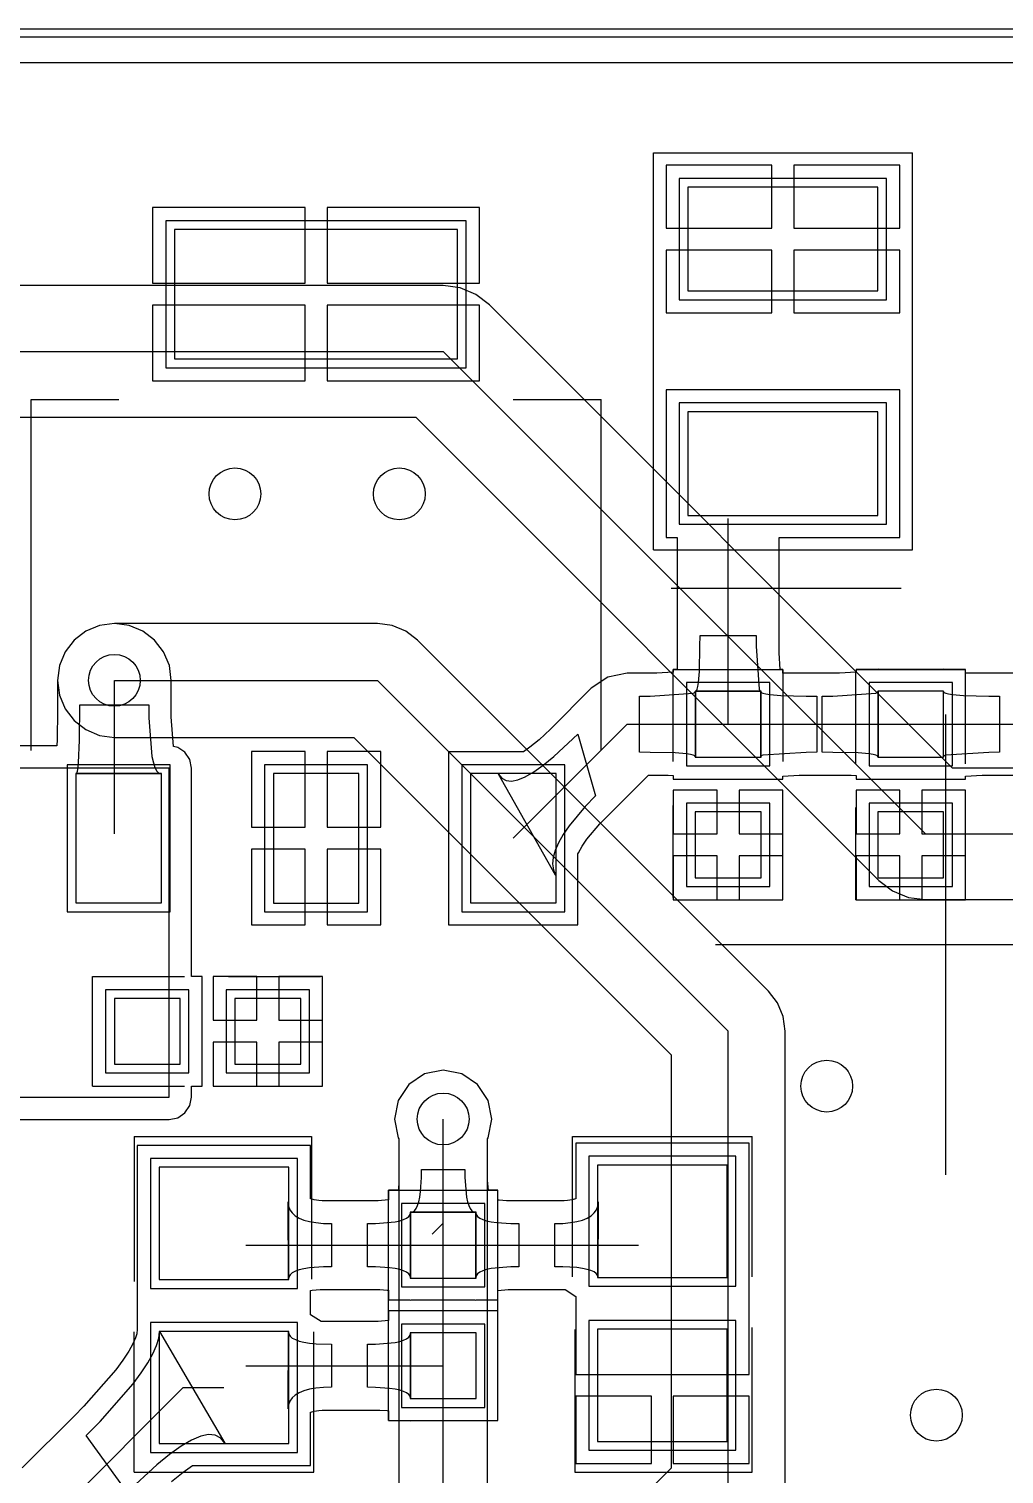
# Model space of a CAD drawing. Header units: millimetres. Extents: x 45 to 153, y 65 to 102.
# Drawn here: x 64.03 to 75.33, y 84.92 to 101.65 of the extents above; entities that cross this region are included whole.
import ezdxf

# ---------------------------------------------------------------- set-up
doc = ezdxf.new("R2010")
doc.units = ezdxf.units.MM
for name, color, linetype in [('BottomLayer', 5, 'Continuous'), ('BottomOverlay', 54, 'Continuous'), ('KeepOutLayer', 6, 'Continuous'), ('MultiLayer', 9, 'Continuous'), ('TopLayer', 1, 'Continuous'), ('TopOverlay', 2, 'Continuous'), ('TopPaste', 8, 'Continuous'), ('TopSolder', 216, 'Continuous')]:
    doc.layers.add(name, color=color, linetype=linetype)

# ---------------------------------------------------------------- blocks, each defined once
blk = doc.blocks.new('LM39100_7')
at = {"layer": 'TopLayer'}
for p, q in [((-1.589, 3.824), (-1.589, 2.325)), ((1.691, 3.824), (-1.589, 3.824)), ((1.691, 2.325), (1.691, 3.824)), ((-1.589, 2.325), (1.691, 2.325)), ((-2.731, -2.477), (-2.731, -3.975)), ((-1.74, -2.477), (-2.731, -2.477)), ((-1.74, -3.975), (-1.74, -2.477)), ((-0.444, -2.476), (-0.444, -3.976)), ((0.546, -2.476), (-0.444, -2.476)), ((0.546, -3.976), (0.546, -2.476)), ((1.841, -2.477), (1.841, -3.975)), ((2.832, -2.477), (1.841, -2.477)), ((2.832, -3.975), (2.832, -2.477)), ((-2.731, -3.975), (-1.74, -3.975)), ((-0.444, -3.976), (0.546, -3.976)), ((1.841, -3.975), (2.832, -3.975))]:
    blk.add_line(p, q, dxfattribs=at)
at = {"layer": 'TopOverlay'}
for p, q in [((-3.251, 1.854), (-2.235, 1.854)), ((-3.251, -2.21), (-3.251, 1.854)), ((2.337, 1.854), (3.353, 1.854)), ((3.353, -2.21), (3.353, 1.854))]:
    blk.add_line(p, q, dxfattribs=at)
at = {"layer": 'TopPaste'}
for p, q in [((-1.589, 3.824), (-1.589, 2.325)), ((1.691, 3.824), (-1.589, 3.824)), ((1.691, 2.325), (1.691, 3.824)), ((-1.589, 2.325), (1.691, 2.325)), ((-2.731, -2.477), (-2.731, -3.975)), ((-1.74, -2.477), (-2.731, -2.477)), ((-1.74, -3.975), (-1.74, -2.477)), ((-0.444, -2.476), (-0.444, -3.976)), ((0.546, -2.476), (-0.444, -2.476)), ((0.546, -3.976), (0.546, -2.476)), ((1.841, -2.477), (1.841, -3.975)), ((2.832, -2.477), (1.841, -2.477)), ((2.832, -3.975), (2.832, -2.477)), ((-2.731, -3.975), (-1.74, -3.975)), ((-0.444, -3.976), (0.546, -3.976)), ((1.841, -3.975), (2.832, -3.975))]:
    blk.add_line(p, q, dxfattribs=at)
at = {"layer": 'TopSolder'}
for p, q in [((-1.691, 3.925), (-1.691, 2.223)), ((1.792, 3.925), (-1.691, 3.925)), ((1.792, 2.223), (1.792, 3.925)), ((-1.691, 2.223), (1.792, 2.223)), ((-2.832, -2.375), (-2.832, -4.077)), ((-1.638, -2.375), (-2.832, -2.375)), ((-1.638, -4.077), (-1.638, -2.375)), ((-0.546, -2.374), (-0.546, -4.077)), ((0.647, -2.374), (-0.546, -2.374)), ((0.647, -4.077), (0.647, -2.374)), ((1.74, -2.375), (1.74, -4.077)), ((2.934, -2.375), (1.74, -2.375)), ((2.934, -4.077), (2.934, -2.375)), ((-2.832, -4.077), (-1.638, -4.077)), ((-0.546, -4.077), (0.647, -4.077)), ((1.74, -4.077), (2.934, -4.077))]:
    blk.add_line(p, q, dxfattribs=at)
blk = doc.blocks.new('R0603_19')
at = {"layer": 'TopLayer'}
for p, q in [((-1.08, 0.381), (-1.08, -0.381)), ((-0.318, 0.381), (-1.08, 0.381)), ((-0.318, -0.381), (-0.318, 0.381)), ((0.317, 0.381), (0.317, -0.381)), ((1.079, 0.381), (0.317, 0.381)), ((1.079, -0.381), (1.079, 0.381)), ((-1.08, -0.381), (-0.318, -0.381)), ((0.317, -0.381), (1.079, -0.381))]:
    blk.add_line(p, q, dxfattribs=at)
at = {"layer": 'TopOverlay'}
for p, q in [((-1.334, -0.635), (-1.334, 0.635)), ((1.333, 0.635), (-1.334, 0.635)), ((1.333, -0.635), (1.333, 0.635)), ((1.333, -0.635), (-1.334, -0.635))]:
    blk.add_line(p, q, dxfattribs=at)
at = {"layer": 'TopPaste'}
for p, q in [((-1.08, 0.381), (-1.08, -0.381)), ((-0.318, 0.381), (-1.08, 0.381)), ((-0.318, -0.381), (-0.318, 0.381)), ((0.317, 0.381), (0.317, -0.381)), ((1.079, 0.381), (0.317, 0.381)), ((1.079, -0.381), (1.079, 0.381)), ((-1.08, -0.381), (-0.318, -0.381)), ((0.317, -0.381), (1.079, -0.381))]:
    blk.add_line(p, q, dxfattribs=at)
at = {"layer": 'TopSolder'}
for p, q in [((-1.181, 0.483), (-1.181, -0.483)), ((-0.216, 0.483), (-1.181, 0.483)), ((-0.216, -0.483), (-0.216, 0.483)), ((0.216, 0.483), (0.216, -0.483)), ((1.181, 0.483), (0.216, 0.483)), ((1.181, -0.483), (1.181, 0.483)), ((-1.181, -0.483), (-0.216, -0.483)), ((0.216, -0.483), (1.181, -0.483))]:
    blk.add_line(p, q, dxfattribs=at)
blk = doc.blocks.new('C0805_45')
at = {"layer": 'TopLayer'}
for p, q in [((-0.3, 0.75), (-1.6, 0.75)), ((-1.6, 0.75), (-1.6, -0.75)), ((-0.3, -0.75), (-0.3, 0.75)), ((1.6, 0.75), (0.3, 0.75)), ((0.3, 0.75), (0.3, -0.75)), ((1.6, -0.75), (1.6, 0.75)), ((-1.6, -0.75), (-0.3, -0.75)), ((0.3, -0.75), (1.6, -0.75))]:
    blk.add_line(p, q, dxfattribs=at)
at = {"layer": 'TopOverlay'}
for p, q in [((-0.305, 1.041), (-1.93, 1.041)), ((-1.93, -1.041), (-1.93, 1.041)), ((1.956, 1.041), (0.279, 1.041)), ((1.956, -1.016), (1.956, 1.041)), ((-0.305, -1.041), (-1.93, -1.041)), ((0.305, -1.016), (1.956, -1.016))]:
    blk.add_line(p, q, dxfattribs=at)
at = {"layer": 'TopPaste'}
for p, q in [((-0.3, 0.75), (-1.6, 0.75)), ((-1.6, 0.75), (-1.6, -0.75)), ((-0.3, -0.75), (-0.3, 0.75)), ((1.6, 0.75), (0.3, 0.75)), ((0.3, 0.75), (0.3, -0.75)), ((1.6, -0.75), (1.6, 0.75)), ((-1.6, -0.75), (-0.3, -0.75)), ((0.3, -0.75), (1.6, -0.75))]:
    blk.add_line(p, q, dxfattribs=at)
at = {"layer": 'TopSolder'}
for p, q in [((-0.198, 0.852), (-1.702, 0.852)), ((-1.702, 0.852), (-1.702, -0.852)), ((-0.198, -0.852), (-0.198, 0.852)), ((1.702, 0.852), (0.198, 0.852)), ((0.198, 0.852), (0.198, -0.852)), ((1.702, -0.852), (1.702, 0.852)), ((-1.702, -0.852), (-0.198, -0.852)), ((0.198, -0.852), (1.702, -0.852))]:
    blk.add_line(p, q, dxfattribs=at)
blk = doc.blocks.new('C0805_46')
at = {"layer": 'TopLayer'}
for p, q in [((-0.3, 0.75), (-1.6, 0.75)), ((-1.6, 0.75), (-1.6, -0.75)), ((-0.3, -0.75), (-0.3, 0.75)), ((1.6, 0.75), (0.3, 0.75)), ((0.3, 0.75), (0.3, -0.75)), ((1.6, -0.75), (1.6, 0.75)), ((-1.6, -0.75), (-0.3, -0.75)), ((0.3, -0.75), (1.6, -0.75))]:
    blk.add_line(p, q, dxfattribs=at)
at = {"layer": 'TopOverlay'}
for p, q in [((-1.93, 1.041), (-0.305, 1.041)), ((-1.93, 1.041), (-1.93, -1.041)), ((1.956, 1.041), (0.279, 1.041)), ((1.956, 1.041), (1.956, -1.016)), ((-1.93, -1.041), (-0.305, -1.041)), ((1.956, -1.016), (0.305, -1.016))]:
    blk.add_line(p, q, dxfattribs=at)
at = {"layer": 'TopPaste'}
for p, q in [((-0.3, 0.75), (-1.6, 0.75)), ((-1.6, 0.75), (-1.6, -0.75)), ((-0.3, -0.75), (-0.3, 0.75)), ((1.6, 0.75), (0.3, 0.75)), ((0.3, 0.75), (0.3, -0.75)), ((1.6, -0.75), (1.6, 0.75)), ((-1.6, -0.75), (-0.3, -0.75)), ((0.3, -0.75), (1.6, -0.75))]:
    blk.add_line(p, q, dxfattribs=at)
at = {"layer": 'TopSolder'}
for p, q in [((-0.198, 0.852), (-1.702, 0.852)), ((-1.702, 0.852), (-1.702, -0.852)), ((-0.198, -0.852), (-0.198, 0.852)), ((1.702, 0.852), (0.198, 0.852)), ((0.198, 0.852), (0.198, -0.852)), ((1.702, -0.852), (1.702, 0.852)), ((-1.702, -0.852), (-0.198, -0.852)), ((0.198, -0.852), (1.702, -0.852))]:
    blk.add_line(p, q, dxfattribs=at)
blk = doc.blocks.new('C0603_53')
at = {"layer": 'TopLayer'}
for p, q in [((-0.356, 0.559), (-0.356, -0.203)), ((0.406, 0.559), (-0.356, 0.559)), ((0.406, -0.203), (0.406, 0.559)), ((1.041, 0.559), (1.041, -0.203)), ((1.803, 0.559), (1.041, 0.559)), ((1.803, -0.203), (1.803, 0.559)), ((-0.356, -0.203), (0.406, -0.203)), ((1.041, -0.203), (1.803, -0.203))]:
    blk.add_line(p, q, dxfattribs=at)
at = {"layer": 'TopOverlay'}
for p, q in [((-0.61, 0.813), (-0.61, -0.457)), ((-0.61, 0.813), (0.457, 0.813)), ((0.965, 0.813), (2.032, 0.813)), ((2.057, 0.813), (2.057, -0.457)), ((-0.61, -0.457), (0.457, -0.457)), ((0.965, -0.457), (2.032, -0.457))]:
    blk.add_line(p, q, dxfattribs=at)
at = {"layer": 'TopPaste'}
for p, q in [((-0.356, 0.559), (-0.356, -0.203)), ((0.406, 0.559), (-0.356, 0.559)), ((0.406, -0.203), (0.406, 0.559)), ((1.041, 0.559), (1.041, -0.203)), ((1.803, 0.559), (1.041, 0.559)), ((1.803, -0.203), (1.803, 0.559)), ((-0.356, -0.203), (0.406, -0.203)), ((1.041, -0.203), (1.803, -0.203))]:
    blk.add_line(p, q, dxfattribs=at)
at = {"layer": 'TopSolder'}
for p, q in [((-0.457, 0.66), (-0.457, -0.305)), ((0.508, 0.66), (-0.457, 0.66)), ((0.508, -0.305), (0.508, 0.66)), ((0.94, 0.66), (0.94, -0.305)), ((1.905, 0.66), (0.94, 0.66)), ((1.905, -0.305), (1.905, 0.66)), ((-0.457, -0.305), (0.508, -0.305)), ((0.94, -0.305), (1.905, -0.305))]:
    blk.add_line(p, q, dxfattribs=at)
blk = doc.blocks.new('C0603_54')
at = {"layer": 'TopLayer'}
for p, q in [((-0.356, 0.559), (-0.356, -0.203)), ((0.406, 0.559), (-0.356, 0.559)), ((0.406, -0.203), (0.406, 0.559)), ((1.041, 0.559), (1.041, -0.203)), ((1.803, 0.559), (1.041, 0.559)), ((1.803, -0.203), (1.803, 0.559)), ((-0.356, -0.203), (0.406, -0.203)), ((1.041, -0.203), (1.803, -0.203))]:
    blk.add_line(p, q, dxfattribs=at)
at = {"layer": 'TopOverlay'}
for p, q in [((-0.61, -0.457), (-0.61, 0.813)), ((-0.61, 0.813), (0.457, 0.813)), ((2.032, 0.813), (0.965, 0.813)), ((2.057, -0.457), (2.057, 0.813)), ((0.457, -0.457), (-0.61, -0.457)), ((2.032, -0.457), (0.965, -0.457))]:
    blk.add_line(p, q, dxfattribs=at)
at = {"layer": 'TopPaste'}
for p, q in [((-0.356, 0.559), (-0.356, -0.203)), ((0.406, 0.559), (-0.356, 0.559)), ((0.406, -0.203), (0.406, 0.559)), ((1.041, 0.559), (1.041, -0.203)), ((1.803, 0.559), (1.041, 0.559)), ((1.803, -0.203), (1.803, 0.559)), ((-0.356, -0.203), (0.406, -0.203)), ((1.041, -0.203), (1.803, -0.203))]:
    blk.add_line(p, q, dxfattribs=at)
at = {"layer": 'TopSolder'}
for p, q in [((-0.457, 0.66), (-0.457, -0.305)), ((0.508, 0.66), (-0.457, 0.66)), ((0.508, -0.305), (0.508, 0.66)), ((0.94, 0.66), (0.94, -0.305)), ((1.905, 0.66), (0.94, 0.66)), ((1.905, -0.305), (1.905, 0.66)), ((-0.457, -0.305), (0.508, -0.305)), ((0.94, -0.305), (1.905, -0.305))]:
    blk.add_line(p, q, dxfattribs=at)
blk = doc.blocks.new('C0603_55')
at = {"layer": 'TopLayer'}
for p, q in [((-0.356, 0.559), (-0.356, -0.203)), ((0.406, 0.559), (-0.356, 0.559)), ((0.406, -0.203), (0.406, 0.559)), ((1.041, 0.559), (1.041, -0.203)), ((1.803, 0.559), (1.041, 0.559)), ((1.803, -0.203), (1.803, 0.559)), ((-0.356, -0.203), (0.406, -0.203)), ((1.041, -0.203), (1.803, -0.203))]:
    blk.add_line(p, q, dxfattribs=at)
at = {"layer": 'TopOverlay'}
for p, q in [((-0.61, -0.457), (-0.61, 0.813)), ((-0.61, 0.813), (0.457, 0.813)), ((0.965, 0.813), (2.032, 0.813)), ((2.057, -0.457), (2.057, 0.813)), ((-0.61, -0.457), (0.457, -0.457)), ((0.965, -0.457), (2.032, -0.457))]:
    blk.add_line(p, q, dxfattribs=at)
at = {"layer": 'TopPaste'}
for p, q in [((-0.356, 0.559), (-0.356, -0.203)), ((0.406, 0.559), (-0.356, 0.559)), ((0.406, -0.203), (0.406, 0.559)), ((1.041, 0.559), (1.041, -0.203)), ((1.803, 0.559), (1.041, 0.559)), ((1.803, -0.203), (1.803, 0.559)), ((-0.356, -0.203), (0.406, -0.203)), ((1.041, -0.203), (1.803, -0.203))]:
    blk.add_line(p, q, dxfattribs=at)
at = {"layer": 'TopSolder'}
for p, q in [((-0.457, 0.66), (-0.457, -0.305)), ((0.508, 0.66), (-0.457, 0.66)), ((0.508, -0.305), (0.508, 0.66)), ((0.94, 0.66), (0.94, -0.305)), ((1.905, 0.66), (0.94, 0.66)), ((1.905, -0.305), (1.905, 0.66)), ((-0.457, -0.305), (0.508, -0.305)), ((0.94, -0.305), (1.905, -0.305))]:
    blk.add_line(p, q, dxfattribs=at)
blk = doc.blocks.new('C3528_65')
at = {"layer": 'TopLayer'}
for p, q in [((-1.9, 1.1), (-1.9, -1.1)), ((-0.7, 1.1), (-1.9, 1.1)), ((-0.7, -1.1), (-0.7, 1.1)), ((0.7, 1.1), (0.7, -1.1)), ((1.9, 1.1), (0.7, 1.1)), ((1.9, -1.1), (1.9, 1.1)), ((-1.9, -1.1), (-0.7, -1.1)), ((0.7, -1.1), (1.9, -1.1))]:
    blk.add_line(p, q, dxfattribs=at)
at = {"layer": 'TopOverlay'}
for p, q in [((-2.3, 1.5), (2.3, 1.5)), ((-2.3, 1.5), (-2.3, 0)), ((2.3, 1.5), (2.3, -1.5)), ((-2.743, 1.295), (-2.743, -1.372)), ((-2.3, 0), (-2.3, -1.5)), ((-2.3, -1.5), (2.3, -1.5))]:
    blk.add_line(p, q, dxfattribs=at)
at = {"layer": 'TopPaste'}
for p, q in [((-1.9, 1.1), (-1.9, -1.1)), ((-0.7, 1.1), (-1.9, 1.1)), ((-0.7, -1.1), (-0.7, 1.1)), ((0.7, 1.1), (0.7, -1.1)), ((1.9, 1.1), (0.7, 1.1)), ((1.9, -1.1), (1.9, 1.1)), ((-1.9, -1.1), (-0.7, -1.1)), ((0.7, -1.1), (1.9, -1.1))]:
    blk.add_line(p, q, dxfattribs=at)
at = {"layer": 'TopSolder'}
for p, q in [((-2.002, 1.202), (-2.002, -1.202)), ((-0.598, 1.202), (-2.002, 1.202)), ((-0.598, -1.202), (-0.598, 1.202)), ((0.598, 1.202), (0.598, -1.202)), ((2.002, 1.202), (0.598, 1.202)), ((2.002, -1.202), (2.002, 1.202)), ((-2.002, -1.202), (-0.598, -1.202)), ((0.598, -1.202), (2.002, -1.202))]:
    blk.add_line(p, q, dxfattribs=at)
blk = doc.blocks.new('18650_SMT_B_66')
at = {"layer": 'BottomOverlay'}
for p, q in [((57.866, -3.732), (57.866, 1.6)), ((55.2, -1.066), (60.532, -1.066)), ((69.985, -11.58), (-7.015, -11.58))]:
    blk.add_line(p, q, dxfattribs=at)

msp = doc.modelspace()

# ---------------------------------------------------------------- linework, layer by layer
at = {"layer": 'BottomLayer'}
for p, q in [((48.811, 101.262), (146.747, 101.262)), ((68.834, 98.678), (60.96, 98.678)), ((69.031, 98.652), (68.834, 98.678)), ((69.214, 98.576), (69.031, 98.652)), ((69.372, 98.455), (69.214, 98.576)), ((74.737, 93.09), (69.372, 98.455)), ((60.96, 97.917), (68.834, 97.917)), ((68.834, 97.917), (74.422, 92.329)), ((61.275, 97.156), (68.519, 97.156)), ((68.519, 97.156), (73.884, 91.791)), ((64.853, 94.744), (64.694, 94.678)), ((65.024, 94.767), (64.853, 94.744)), ((68.072, 94.767), (65.024, 94.767)), ((68.243, 94.744), (68.072, 94.767)), ((68.402, 94.678), (68.243, 94.744)), ((64.558, 94.573), (64.453, 94.437)), ((64.694, 94.678), (64.558, 94.573)), ((68.538, 94.573), (68.402, 94.678)), ((72.602, 90.509), (68.538, 94.573)), ((64.453, 94.437), (64.387, 94.278)), ((64.387, 94.278), (64.364, 94.107)), ((64.364, 94.107), (64.387, 93.936)), ((65.024, 94.107), (68.072, 94.107)), ((68.072, 94.107), (72.136, 90.043)), ((64.387, 93.936), (64.453, 93.777)), ((64.453, 93.777), (64.558, 93.641)), ((64.558, 93.641), (64.694, 93.536)), ((64.694, 93.536), (64.853, 93.47)), ((64.853, 93.47), (65.024, 93.447)), ((65.024, 93.447), (67.799, 93.447)), ((67.799, 93.447), (71.476, 89.77)), ((109.347, 93.09), (74.737, 93.09)), ((74.422, 92.329), (104.902, 92.329)), ((73.884, 91.791), (74.042, 91.67)), ((74.042, 91.67), (74.225, 91.594)), ((74.225, 91.594), (74.422, 91.568)), ((74.422, 91.568), (109.032, 91.568)), ((72.707, 90.373), (72.602, 90.509)), ((72.773, 90.214), (72.707, 90.373)), ((72.796, 90.043), (72.773, 90.214)), ((72.136, 84.709), (72.136, 90.043)), ((72.796, 84.709), (72.796, 90.043)), ((71.476, 89.77), (71.476, 84.982)), ((68.618, 89.549), (68.435, 89.426)), ((68.834, 89.592), (68.618, 89.549)), ((69.05, 89.549), (68.834, 89.592)), ((69.233, 89.426), (69.05, 89.549)), ((68.435, 89.426), (68.312, 89.243)), ((69.356, 89.243), (69.233, 89.426)), ((68.312, 89.243), (68.269, 89.027)), ((69.399, 89.027), (69.356, 89.243)), ((68.269, 89.027), (68.312, 88.811)), ((68.834, 84.328), (68.834, 89.027)), ((69.356, 88.811), (69.399, 89.027)), ((68.312, 88.811), (68.32, 88.799)), ((68.32, 88.799), (68.32, 84.556)), ((69.348, 88.799), (69.356, 88.811)), ((69.348, 84.556), (69.348, 88.799)), ((71.476, 84.982), (65.132, 78.638))]:
    msp.add_line(p, q, dxfattribs=at)
for centre in [(66.421, 96.266), (68.326, 96.266), (65.024, 94.107), (73.279, 89.408), (68.834, 89.027), (74.549, 85.598)]:
    msp.add_circle(centre, 0.3, dxfattribs=at)
at = {"layer": 'KeepOutLayer'}
msp.add_line((47.904, 101.651), (147.876, 101.651), dxfattribs=at)
at = {"layer": 'MultiLayer'}
for centre in [(66.421, 96.266), (68.326, 96.266), (65.024, 94.107), (73.279, 89.408), (68.834, 89.027), (74.549, 85.598)]:
    msp.add_circle(centre, 0.3, dxfattribs=at)
at = {"layer": 'TopLayer'}
for p, q in [((48.811, 101.262), (146.747, 101.262)), ((72.644, 100.071), (71.417, 100.071)), ((71.417, 100.071), (71.417, 99.344)), ((72.644, 99.344), (72.644, 100.071)), ((74.125, 100.071), (72.898, 100.071)), ((72.898, 100.071), (72.898, 99.344)), ((74.125, 99.344), (74.125, 100.071)), ((67.234, 99.582), (65.467, 99.582)), ((65.467, 99.582), (65.467, 98.705)), ((67.234, 98.705), (67.234, 99.582)), ((69.255, 99.582), (67.488, 99.582)), ((67.488, 99.582), (67.488, 98.705)), ((69.255, 98.705), (69.255, 99.582)), ((71.417, 99.344), (72.644, 99.344)), ((72.898, 99.344), (74.125, 99.344)), ((72.644, 99.09), (71.417, 99.09)), ((71.417, 99.09), (71.417, 98.363)), ((72.644, 98.363), (72.644, 99.09)), ((74.125, 99.09), (72.898, 99.09)), ((72.898, 99.09), (72.898, 98.363)), ((74.125, 98.363), (74.125, 99.09)), ((65.467, 98.705), (67.234, 98.705)), ((67.488, 98.705), (69.255, 98.705)), ((67.234, 98.451), (65.467, 98.451)), ((65.467, 98.451), (65.467, 97.575)), ((67.234, 97.575), (67.234, 98.451)), ((69.255, 98.451), (67.488, 98.451)), ((67.488, 98.451), (67.488, 97.575)), ((69.255, 97.575), (69.255, 98.451)), ((71.417, 98.363), (72.644, 98.363)), ((72.898, 98.363), (74.125, 98.363)), ((65.467, 97.575), (67.234, 97.575)), ((67.488, 97.575), (69.255, 97.575)), ((74.125, 97.471), (71.417, 97.471)), ((71.417, 97.471), (71.417, 95.763)), ((74.125, 95.763), (74.125, 97.471)), ((72.136, 93.599), (72.136, 95.982)), ((71.417, 95.763), (71.546, 95.763)), ((71.546, 95.763), (71.546, 94.292)), ((72.726, 94.424), (72.726, 95.763)), ((72.726, 95.763), (74.125, 95.763)), ((64.853, 94.744), (64.694, 94.678)), ((65.024, 94.767), (64.853, 94.744)), ((65.195, 94.744), (65.024, 94.767)), ((65.354, 94.678), (65.195, 94.744)), ((64.558, 94.573), (64.453, 94.437)), ((64.694, 94.678), (64.558, 94.573)), ((65.49, 94.573), (65.354, 94.678)), ((65.595, 94.437), (65.49, 94.573)), ((71.81, 94.503), (71.811, 94.627)), ((71.811, 94.627), (72.461, 94.627)), ((72.461, 94.627), (72.462, 94.503)), ((64.453, 94.437), (64.387, 94.278)), ((65.661, 94.278), (65.595, 94.437)), ((71.803, 94.211), (71.81, 94.503)), ((72.462, 94.503), (72.495, 94.003)), ((72.739, 94.234), (72.726, 94.424)), ((64.387, 94.278), (64.364, 94.107)), ((65.684, 94.107), (65.661, 94.278)), ((71.544, 94.234), (71.501, 94.234)), ((71.501, 94.234), (71.501, 94.202)), ((71.546, 94.292), (71.544, 94.234)), ((72.771, 94.234), (72.739, 94.234)), ((72.771, 94.191), (72.771, 94.234)), ((73.865, 94.234), (73.618, 94.234)), ((73.618, 94.234), (73.618, 94.202)), ((73.875, 94.236), (73.865, 94.234)), ((73.884, 94.234), (73.875, 94.236)), ((74.621, 94.234), (73.884, 94.234)), ((74.631, 94.236), (74.621, 94.234)), ((74.64, 94.234), (74.631, 94.236)), ((74.888, 94.234), (74.64, 94.234)), ((74.888, 94.191), (74.888, 94.234)), ((64.364, 94.107), (64.364, 93.753)), ((65.024, 92.329), (65.024, 94.107)), ((65.684, 93.755), (65.684, 94.107)), ((70.742, 94.144), (70.55, 94.016)), ((70.968, 94.189), (70.742, 94.144)), ((71.311, 94.189), (70.968, 94.189)), ((71.501, 94.202), (71.311, 94.189)), ((71.785, 94.035), (71.792, 94.081)), ((71.792, 94.081), (71.803, 94.211)), ((72.829, 94.189), (72.771, 94.191)), ((73.427, 94.189), (72.829, 94.189)), ((73.618, 94.202), (73.427, 94.189)), ((74.946, 94.189), (74.888, 94.191)), ((75.544, 94.189), (74.946, 94.189)), ((70.55, 94.016), (70.076, 93.542)), ((71.108, 93.924), (71.232, 93.925)), ((71.108, 93.274), (71.108, 93.924)), ((71.232, 93.925), (71.732, 93.958)), ((71.732, 93.958), (71.752, 93.967)), ((71.752, 93.967), (71.758, 93.977)), ((71.758, 93.977), (71.768, 93.983)), ((72.514, 93.977), (71.758, 93.977)), ((71.758, 93.977), (71.758, 93.221)), ((71.768, 93.983), (71.777, 94.003)), ((71.777, 94.003), (71.785, 94.035)), ((72.495, 94.003), (72.504, 93.983)), ((72.504, 93.983), (72.514, 93.977)), ((72.514, 93.221), (72.514, 93.977)), ((72.514, 93.977), (72.52, 93.967)), ((72.52, 93.967), (72.54, 93.958)), ((72.54, 93.958), (72.572, 93.95)), ((72.572, 93.95), (72.618, 93.943)), ((72.618, 93.943), (72.748, 93.932)), ((72.748, 93.932), (73.04, 93.925)), ((73.04, 93.925), (73.164, 93.924)), ((73.164, 93.924), (73.164, 93.274)), ((73.225, 93.924), (73.348, 93.925)), ((73.225, 93.274), (73.225, 93.924)), ((73.348, 93.925), (73.849, 93.958)), ((73.849, 93.958), (73.868, 93.967)), ((73.868, 93.967), (73.875, 93.977)), ((73.875, 93.977), (73.875, 93.221)), ((74.631, 93.221), (74.631, 93.977)), ((74.631, 93.977), (74.637, 93.967)), ((74.637, 93.967), (74.657, 93.958)), ((74.657, 93.958), (74.689, 93.95)), ((74.689, 93.95), (74.735, 93.943)), ((74.735, 93.943), (74.865, 93.932)), ((74.865, 93.932), (75.157, 93.925)), ((75.157, 93.925), (75.281, 93.924)), ((75.281, 93.924), (75.281, 93.274)), ((64.364, 93.753), (64.361, 93.423)), ((64.62, 93.416), (64.624, 93.824)), ((64.624, 93.824), (65.424, 93.824)), ((65.424, 93.824), (65.425, 93.672)), ((65.684, 93.684), (65.684, 93.755)), ((65.425, 93.672), (65.46, 93.224)), ((65.711, 93.34), (65.684, 93.684)), ((69.647, 92.278), (70.968, 93.599)), ((70.968, 93.599), (78.486, 93.599)), ((64.361, 93.423), (64.358, 93.35)), ((64.609, 93.152), (64.62, 93.416)), ((69.945, 93.42), (69.837, 93.332)), ((70.076, 93.542), (69.945, 93.42)), ((70.115, 93.224), (70.393, 93.484)), ((70.393, 93.484), (70.599, 92.77)), ((64.358, 93.35), (62.548, 93.35)), ((65.46, 93.224), (65.476, 93.152)), ((65.758, 93.33), (65.711, 93.34)), ((65.842, 93.274), (65.758, 93.33)), ((65.898, 93.19), (65.842, 93.274)), ((67.234, 93.282), (66.612, 93.282)), ((66.612, 93.282), (66.612, 92.405)), ((67.234, 92.405), (67.234, 93.282)), ((68.11, 93.282), (67.488, 93.282)), ((67.488, 93.282), (67.488, 92.405)), ((68.11, 92.405), (68.11, 93.282)), ((69.766, 93.281), (68.897, 93.281)), ((68.897, 93.281), (68.897, 91.275)), ((69.837, 93.332), (69.766, 93.281)), ((69.994, 93.126), (70.115, 93.224)), ((71.232, 93.273), (71.108, 93.274)), ((71.524, 93.266), (71.232, 93.273)), ((71.654, 93.255), (71.524, 93.266)), ((71.7, 93.248), (71.654, 93.255)), ((71.732, 93.24), (71.7, 93.248)), ((71.752, 93.231), (71.732, 93.24)), ((71.758, 93.221), (71.752, 93.231)), ((72.52, 93.231), (72.514, 93.221)), ((72.54, 93.24), (72.52, 93.231)), ((73.04, 93.273), (72.54, 93.24)), ((73.164, 93.274), (73.04, 93.273)), ((73.348, 93.273), (73.225, 93.274)), ((73.641, 93.266), (73.348, 93.273)), ((73.771, 93.255), (73.641, 93.266)), ((73.816, 93.248), (73.771, 93.255)), ((73.849, 93.24), (73.816, 93.248)), ((73.868, 93.231), (73.849, 93.24)), ((73.875, 93.221), (73.868, 93.231)), ((74.637, 93.231), (74.631, 93.221)), ((74.657, 93.24), (74.637, 93.231)), ((75.157, 93.273), (74.657, 93.24)), ((75.281, 93.274), (75.157, 93.273)), ((65.659, 93.091), (58.039, 93.091)), ((64.59, 93.032), (64.597, 93.056)), ((64.597, 93.056), (64.604, 93.096)), ((64.604, 93.096), (64.609, 93.152)), ((65.476, 93.152), (65.494, 93.096)), ((65.494, 93.096), (65.516, 93.056)), ((65.516, 93.056), (65.54, 93.032)), ((65.659, 89.281), (65.659, 93.091)), ((65.918, 93.091), (65.898, 93.19)), ((65.918, 90.678), (65.918, 93.091)), ((69.884, 93.048), (69.994, 93.126)), ((64.583, 93.024), (64.59, 93.032)), ((65.567, 93.024), (64.583, 93.024)), ((65.54, 93.032), (65.567, 93.024)), ((70.136, 91.851), (69.474, 93.021)), ((69.474, 93.021), (69.513, 92.974)), ((69.513, 92.974), (69.563, 92.947)), ((69.563, 92.947), (69.626, 92.941)), ((69.626, 92.941), (69.7, 92.955)), ((69.7, 92.955), (69.786, 92.991)), ((69.786, 92.991), (69.884, 93.048)), ((70.649, 92.446), (71.212, 93.009)), ((71.212, 93.009), (71.443, 93.009)), ((71.443, 93.009), (71.501, 93.007)), ((71.501, 93.007), (71.501, 92.964)), ((71.501, 92.964), (71.748, 92.964)), ((71.748, 92.964), (71.758, 92.962)), ((71.758, 92.962), (71.768, 92.964)), ((71.768, 92.964), (72.504, 92.964)), ((72.504, 92.964), (72.514, 92.962)), ((72.514, 92.962), (72.524, 92.964)), ((72.524, 92.964), (72.771, 92.964)), ((72.771, 92.996), (72.961, 93.009)), ((72.771, 92.964), (72.771, 92.996)), ((72.961, 93.009), (73.56, 93.009)), ((73.56, 93.009), (73.618, 93.007)), ((73.618, 93.007), (73.618, 92.964)), ((73.618, 92.964), (73.865, 92.964)), ((73.865, 92.964), (73.875, 92.962)), ((73.875, 92.962), (73.884, 92.964)), ((73.884, 92.964), (74.621, 92.964)), ((74.621, 92.964), (74.631, 92.962)), ((74.631, 92.962), (74.64, 92.964)), ((74.64, 92.964), (74.888, 92.964)), ((74.888, 92.996), (75.078, 93.009)), ((74.888, 92.964), (74.888, 92.996)), ((75.078, 93.009), (75.676, 93.009)), ((70.599, 92.77), (70.481, 92.648)), ((72.009, 92.837), (71.501, 92.837)), ((71.501, 92.837), (71.501, 92.329)), ((72.009, 92.329), (72.009, 92.837)), ((72.771, 92.837), (72.263, 92.837)), ((72.263, 92.837), (72.263, 92.329)), ((72.771, 92.329), (72.771, 92.837)), ((74.126, 92.837), (73.618, 92.837)), ((73.618, 92.837), (73.618, 92.329)), ((74.126, 92.329), (74.126, 92.837)), ((74.888, 92.837), (74.38, 92.837)), ((74.38, 92.837), (74.38, 92.329)), ((74.888, 92.329), (74.888, 92.837)), ((70.481, 92.648), (70.293, 92.424)), ((66.612, 92.405), (67.234, 92.405)), ((67.488, 92.405), (68.11, 92.405)), ((70.293, 92.424), (70.223, 92.322)), ((70.5, 92.267), (70.649, 92.446)), ((70.169, 92.227), (70.131, 92.138)), ((70.223, 92.322), (70.169, 92.227)), ((70.443, 92.185), (70.5, 92.267)), ((71.501, 92.329), (72.009, 92.329)), ((72.263, 92.329), (72.771, 92.329)), ((73.618, 92.329), (74.126, 92.329)), ((74.38, 92.329), (74.888, 92.329)), ((67.234, 92.151), (66.612, 92.151)), ((66.612, 92.151), (66.612, 91.274)), ((67.234, 91.274), (67.234, 92.151)), ((68.11, 92.151), (67.488, 92.151)), ((67.488, 92.151), (67.488, 91.274)), ((68.11, 91.274), (68.11, 92.151)), ((70.108, 92.056), (70.102, 91.981)), ((70.131, 92.138), (70.108, 92.056)), ((70.396, 92.099), (70.401, 92.111)), ((70.396, 91.275), (70.396, 92.099)), ((70.401, 92.111), (70.443, 92.185)), ((72.009, 92.075), (71.501, 92.075)), ((71.501, 92.075), (71.501, 91.567)), ((72.009, 91.567), (72.009, 92.075)), ((72.771, 92.075), (72.263, 92.075)), ((72.263, 92.075), (72.263, 91.567)), ((72.771, 91.567), (72.771, 92.075)), ((74.126, 92.075), (73.618, 92.075)), ((73.618, 92.075), (73.618, 91.567)), ((74.126, 91.567), (74.126, 92.075)), ((74.888, 92.075), (74.38, 92.075)), ((74.38, 92.075), (74.38, 91.567)), ((74.888, 91.567), (74.888, 92.075)), ((70.102, 91.981), (70.111, 91.913)), ((70.111, 91.913), (70.136, 91.851)), ((71.501, 91.567), (72.009, 91.567)), ((72.263, 91.567), (72.771, 91.567)), ((73.618, 91.567), (74.126, 91.567)), ((74.38, 91.567), (74.888, 91.567)), ((66.612, 91.274), (67.234, 91.274)), ((67.488, 91.274), (68.11, 91.274)), ((68.897, 91.275), (70.396, 91.275)), ((66.04, 90.678), (65.918, 90.678)), ((66.04, 89.408), (66.04, 90.678)), ((66.675, 90.678), (66.167, 90.678)), ((66.167, 90.678), (66.167, 90.17)), ((66.675, 90.17), (66.675, 90.678)), ((67.437, 90.678), (66.929, 90.678)), ((66.929, 90.678), (66.929, 90.17)), ((67.437, 90.17), (67.437, 90.678)), ((66.167, 90.17), (66.675, 90.17)), ((66.929, 90.17), (67.437, 90.17)), ((66.675, 89.916), (66.167, 89.916)), ((66.167, 89.916), (66.167, 89.408)), ((66.675, 89.408), (66.675, 89.916)), ((67.437, 89.916), (66.929, 89.916)), ((66.929, 89.916), (66.929, 89.408)), ((67.437, 89.408), (67.437, 89.916)), ((68.618, 89.549), (68.435, 89.426)), ((68.834, 89.592), (68.618, 89.549)), ((69.05, 89.549), (68.834, 89.592)), ((69.233, 89.426), (69.05, 89.549)), ((65.918, 89.281), (65.918, 89.408)), ((65.918, 89.408), (66.04, 89.408)), ((66.167, 89.408), (66.675, 89.408)), ((66.929, 89.408), (67.437, 89.408)), ((68.435, 89.426), (68.312, 89.243)), ((69.356, 89.243), (69.233, 89.426)), ((58.039, 89.281), (65.659, 89.281)), ((65.898, 89.182), (65.918, 89.281)), ((68.312, 89.243), (68.269, 89.027)), ((69.399, 89.027), (69.356, 89.243)), ((65.659, 89.022), (65.758, 89.042)), ((65.758, 89.042), (65.842, 89.098)), ((65.842, 89.098), (65.898, 89.182)), ((62.582, 89.022), (65.659, 89.022)), ((68.269, 89.027), (68.312, 88.811)), ((68.834, 87.821), (68.834, 89.027)), ((69.356, 88.811), (69.399, 89.027)), ((67.298, 88.722), (65.29, 88.722)), ((65.29, 88.722), (65.29, 86.949)), ((67.298, 88.104), (67.298, 88.722)), ((68.312, 88.811), (68.32, 88.799)), ((68.32, 88.799), (68.32, 88.301)), ((69.348, 88.799), (69.356, 88.811)), ((69.348, 88.318), (69.348, 88.799)), ((72.378, 88.747), (70.37, 88.747)), ((70.37, 88.747), (70.37, 88.104)), ((72.378, 86.974), (72.378, 88.747)), ((68.583, 88.349), (68.584, 88.444)), ((68.584, 88.444), (69.084, 88.444)), ((69.084, 88.444), (69.085, 88.349)), ((68.313, 88.202), (68.199, 88.202)), ((68.199, 88.202), (68.199, 88.09)), ((68.315, 88.215), (68.313, 88.202)), ((68.32, 88.301), (68.315, 88.215)), ((68.572, 88.189), (68.583, 88.349)), ((69.085, 88.349), (69.104, 88.124)), ((69.358, 88.202), (69.348, 88.318)), ((69.469, 88.202), (69.358, 88.202)), ((69.469, 88.088), (69.469, 88.202)), ((67.041, 87.171), (67.038, 88.067)), ((67.038, 88.067), (67.043, 88.019)), ((67.302, 88.102), (67.298, 88.104)), ((67.34, 88.092), (67.302, 88.102)), ((67.393, 88.084), (67.34, 88.092)), ((67.43, 88.08), (67.393, 88.084)), ((68.082, 88.08), (67.43, 88.08)), ((68.199, 88.09), (68.082, 88.08)), ((68.538, 88.024), (68.552, 88.069)), ((68.552, 88.069), (68.564, 88.124)), ((68.564, 88.124), (68.572, 88.189)), ((69.104, 88.124), (69.116, 88.069)), ((69.116, 88.069), (69.13, 88.024)), ((69.483, 88.086), (69.469, 88.088)), ((69.569, 88.08), (69.483, 88.086)), ((70.238, 88.08), (69.569, 88.08)), ((70.275, 88.084), (70.238, 88.08)), ((70.328, 88.092), (70.275, 88.084)), ((70.366, 88.102), (70.328, 88.092)), ((70.37, 88.104), (70.366, 88.102)), ((70.625, 88.019), (70.63, 88.067)), ((70.63, 88.067), (70.627, 87.196)), ((67.043, 88.019), (67.058, 87.977)), ((67.058, 87.977), (67.084, 87.939)), ((67.084, 87.939), (67.119, 87.907)), ((67.119, 87.907), (67.164, 87.879)), ((67.164, 87.879), (67.219, 87.857)), ((68.331, 87.848), (68.376, 87.863)), ((68.376, 87.863), (68.411, 87.879)), ((68.411, 87.879), (68.436, 87.898)), ((68.436, 87.898), (68.451, 87.92)), ((68.451, 87.92), (68.456, 87.944)), ((68.456, 87.944), (68.48, 87.949)), ((69.212, 87.944), (68.456, 87.944)), ((68.456, 87.944), (68.456, 87.189)), ((68.48, 87.949), (68.502, 87.964)), ((68.502, 87.964), (68.521, 87.989)), ((68.521, 87.989), (68.538, 88.024)), ((69.13, 88.024), (69.147, 87.989)), ((69.147, 87.989), (69.166, 87.964)), ((69.166, 87.964), (69.188, 87.949)), ((69.188, 87.949), (69.212, 87.944)), ((69.212, 87.189), (69.212, 87.944)), ((69.212, 87.944), (69.217, 87.92)), ((69.217, 87.92), (69.232, 87.898)), ((69.232, 87.898), (69.257, 87.879)), ((69.257, 87.879), (69.292, 87.863)), ((69.292, 87.863), (69.337, 87.848)), ((70.449, 87.857), (70.504, 87.879)), ((70.504, 87.879), (70.549, 87.907)), ((70.549, 87.907), (70.584, 87.939)), ((70.584, 87.939), (70.61, 87.977)), ((70.61, 87.977), (70.625, 88.019)), ((67.219, 87.857), (67.285, 87.839)), ((67.285, 87.839), (67.36, 87.827)), ((67.36, 87.827), (67.446, 87.819)), ((67.446, 87.819), (67.541, 87.817)), ((67.541, 87.817), (67.541, 87.317)), ((67.956, 87.817), (68.051, 87.818)), ((67.956, 87.317), (67.956, 87.817)), ((68.051, 87.818), (68.276, 87.837)), ((68.276, 87.837), (68.331, 87.848)), ((68.707, 87.694), (68.834, 87.821)), ((69.337, 87.848), (69.392, 87.837)), ((69.392, 87.837), (69.457, 87.828)), ((69.457, 87.828), (69.617, 87.818)), ((69.617, 87.818), (69.712, 87.817)), ((69.712, 87.817), (69.712, 87.317)), ((70.127, 87.817), (70.222, 87.819)), ((70.127, 87.317), (70.127, 87.817)), ((70.222, 87.819), (70.308, 87.827)), ((70.308, 87.827), (70.383, 87.839)), ((70.383, 87.839), (70.449, 87.857)), ((66.546, 87.567), (68.834, 87.567)), ((68.834, 87.567), (71.097, 87.567)), ((67.046, 87.199), (67.041, 87.171)), ((67.061, 87.223), (67.046, 87.199)), ((67.086, 87.245), (67.061, 87.223)), ((67.121, 87.264), (67.086, 87.245)), ((67.166, 87.28), (67.121, 87.264)), ((67.221, 87.293), (67.166, 87.28)), ((67.286, 87.303), (67.221, 87.293)), ((67.446, 87.315), (67.286, 87.303)), ((67.541, 87.317), (67.446, 87.315)), ((68.051, 87.315), (67.956, 87.317)), ((68.211, 87.305), (68.051, 87.315)), ((68.276, 87.296), (68.211, 87.305)), ((68.331, 87.285), (68.276, 87.296)), ((68.376, 87.27), (68.331, 87.285)), ((68.411, 87.254), (68.376, 87.27)), ((68.436, 87.235), (68.411, 87.254)), ((68.451, 87.213), (68.436, 87.235)), ((68.456, 87.189), (68.451, 87.213)), ((69.217, 87.213), (69.212, 87.189)), ((69.232, 87.235), (69.217, 87.213)), ((69.257, 87.254), (69.232, 87.235)), ((69.292, 87.27), (69.257, 87.254)), ((69.337, 87.285), (69.292, 87.27)), ((69.392, 87.296), (69.337, 87.285)), ((69.617, 87.315), (69.392, 87.296)), ((69.712, 87.317), (69.617, 87.315)), ((70.222, 87.315), (70.127, 87.317)), ((70.382, 87.306), (70.222, 87.315)), ((70.447, 87.297), (70.382, 87.306)), ((70.502, 87.286), (70.447, 87.297)), ((70.547, 87.273), (70.502, 87.286)), ((70.582, 87.258), (70.547, 87.273)), ((70.607, 87.24), (70.582, 87.258)), ((70.622, 87.219), (70.607, 87.24)), ((70.627, 87.196), (70.622, 87.219)), ((67.298, 87.043), (67.315, 87.046)), ((67.298, 86.949), (67.298, 87.043)), ((67.315, 87.046), (67.408, 87.053)), ((67.408, 87.053), (68.099, 87.053)), ((68.099, 87.053), (68.185, 87.047)), ((68.185, 87.047), (68.199, 87.045)), ((68.199, 87.045), (68.199, 86.932)), ((69.469, 87.043), (69.586, 87.053)), ((69.469, 86.932), (69.469, 87.043)), ((69.586, 87.053), (70.246, 87.053)), ((70.246, 87.053), (70.37, 86.973)), ((65.29, 86.949), (65.29, 86.822)), ((67.298, 86.914), (67.298, 86.949)), ((67.298, 86.759), (67.298, 86.914)), ((68.199, 86.932), (68.446, 86.932)), ((68.446, 86.932), (68.456, 86.93)), ((68.456, 86.93), (68.466, 86.932)), ((68.466, 86.932), (69.202, 86.932)), ((69.202, 86.932), (69.212, 86.93)), ((69.212, 86.93), (69.222, 86.932)), ((69.222, 86.932), (69.469, 86.932)), ((70.37, 86.973), (70.37, 86.847)), ((72.378, 86.939), (72.378, 86.974)), ((72.378, 86.847), (72.378, 86.939)), ((65.29, 86.822), (65.29, 86.787)), ((65.29, 86.787), (65.29, 86.595)), ((67.421, 86.683), (67.298, 86.759)), ((68.199, 86.693), (68.082, 86.683)), ((68.446, 86.805), (68.199, 86.805)), ((68.199, 86.805), (68.199, 86.693)), ((68.456, 86.806), (68.446, 86.805)), ((68.466, 86.805), (68.456, 86.806)), ((69.469, 86.805), (68.466, 86.805)), ((69.469, 85.535), (69.469, 86.805)), ((70.37, 86.847), (70.37, 86.812)), ((70.37, 86.812), (70.37, 86.07)), ((72.378, 86.812), (72.378, 86.847)), ((72.378, 86.07), (72.378, 86.812)), ((65.284, 86.541), (65.27, 86.493)), ((65.29, 86.594), (65.284, 86.541)), ((65.29, 86.595), (65.29, 86.594)), ((65.539, 86.489), (65.547, 86.565)), ((65.547, 86.565), (66.305, 85.274)), ((67.038, 85.67), (67.041, 86.565)), ((67.041, 86.565), (67.046, 86.537)), ((67.046, 86.537), (67.061, 86.513)), ((68.082, 86.683), (67.421, 86.683)), ((68.436, 86.501), (68.451, 86.523)), ((68.451, 86.523), (68.456, 86.547)), ((68.456, 86.547), (68.456, 85.792)), ((65.239, 86.424), (65.19, 86.337)), ((65.27, 86.493), (65.239, 86.424)), ((65.471, 86.307), (65.513, 86.403)), ((65.513, 86.403), (65.539, 86.489)), ((67.061, 86.513), (67.086, 86.491)), ((67.086, 86.491), (67.121, 86.472)), ((67.121, 86.472), (67.166, 86.456)), ((67.166, 86.456), (67.221, 86.443)), ((67.221, 86.443), (67.286, 86.433)), ((67.286, 86.433), (67.361, 86.425)), ((67.361, 86.425), (67.541, 86.42)), ((67.541, 86.42), (67.541, 85.92)), ((67.956, 86.42), (68.051, 86.421)), ((67.956, 85.92), (67.956, 86.42)), ((68.051, 86.421), (68.276, 86.44)), ((68.276, 86.44), (68.331, 86.451)), ((68.331, 86.451), (68.376, 86.466)), ((68.376, 86.466), (68.411, 86.482)), ((68.411, 86.482), (68.436, 86.501)), ((65.123, 86.235), (65.04, 86.124)), ((65.19, 86.337), (65.123, 86.235)), ((65.335, 86.086), (65.411, 86.202)), ((65.411, 86.202), (65.471, 86.307)), ((65.04, 86.124), (64.67, 85.702)), ((65.242, 85.961), (65.335, 86.086)), ((66.546, 86.17), (68.834, 86.17)), ((70.37, 86.07), (72.378, 86.07)), ((62.358, 82.455), (65.821, 85.918)), ((64.86, 85.526), (65.242, 85.961)), ((65.821, 85.918), (66.294, 85.918)), ((67.164, 85.857), (67.119, 85.83)), ((67.219, 85.88), (67.164, 85.857)), ((67.285, 85.897), (67.219, 85.88)), ((67.36, 85.91), (67.285, 85.897)), ((67.446, 85.917), (67.36, 85.91)), ((67.541, 85.92), (67.446, 85.917)), ((68.051, 85.918), (67.956, 85.92)), ((68.211, 85.908), (68.051, 85.918)), ((68.276, 85.899), (68.211, 85.908)), ((68.331, 85.888), (68.276, 85.899)), ((68.376, 85.873), (68.331, 85.888)), ((68.411, 85.857), (68.376, 85.873)), ((68.436, 85.838), (68.411, 85.857)), ((64.67, 85.702), (64.557, 85.587)), ((67.043, 85.717), (67.038, 85.67)), ((67.058, 85.76), (67.043, 85.717)), ((67.084, 85.797), (67.058, 85.76)), ((67.119, 85.83), (67.084, 85.797)), ((68.451, 85.816), (68.436, 85.838)), ((68.456, 85.792), (68.451, 85.816)), ((71.247, 85.816), (70.37, 85.816)), ((70.37, 85.816), (70.37, 85.039)), ((71.247, 85.039), (71.247, 85.816)), ((72.378, 85.816), (71.501, 85.816)), ((71.501, 85.816), (71.501, 85.039)), ((72.378, 85.039), (72.378, 85.816)), ((64.557, 85.587), (63.957, 84.987)), ((64.699, 85.361), (64.86, 85.526)), ((67.298, 85.632), (67.302, 85.634)), ((67.298, 85.014), (67.298, 85.632)), ((67.302, 85.634), (67.34, 85.644)), ((67.34, 85.644), (67.393, 85.652)), ((67.393, 85.652), (67.43, 85.656)), ((67.43, 85.656), (68.099, 85.656)), ((68.099, 85.656), (68.185, 85.65)), ((68.185, 85.65), (68.199, 85.648)), ((68.199, 85.648), (68.199, 85.535)), ((68.199, 85.535), (68.446, 85.535)), ((68.446, 85.535), (68.456, 85.533)), ((68.456, 85.533), (68.466, 85.535)), ((68.466, 85.535), (69.469, 85.535)), ((65.174, 84.705), (64.699, 85.361)), ((66.024, 85.353), (65.918, 85.309)), ((66.116, 85.372), (66.024, 85.353)), ((66.193, 85.365), (66.116, 85.372)), ((66.257, 85.332), (66.193, 85.365)), ((65.798, 85.239), (65.663, 85.144)), ((65.918, 85.309), (65.798, 85.239)), ((66.305, 85.274), (66.257, 85.332)), ((65.515, 85.024), (65.174, 84.705)), ((65.663, 85.144), (65.515, 85.024)), ((70.37, 85.039), (71.247, 85.039)), ((71.501, 85.039), (72.378, 85.039)), ((65.685, 84.828), (65.82, 84.938)), ((65.82, 84.938), (65.928, 85.014)), ((65.928, 85.014), (67.298, 85.014))]:
    msp.add_line(p, q, dxfattribs=at)
for centre in [(66.421, 96.266), (68.326, 96.266), (65.024, 94.107), (73.279, 89.408), (68.834, 89.027), (74.549, 85.598)]:
    msp.add_circle(centre, 0.3, dxfattribs=at)

# ---------------------------------------------------------------- block references
for name, p, rotation in [('18650_SMT_B_66', (132.521, 89.979), 180), ('C3528_65', (72.771, 97.917), 90), ('LM39100_7', (67.31, 95.504), 360), ('C0603_54', (71.958, 93.624), 270), ('C0603_53', (74.43, 92.177), 90), ('C0603_55', (65.38, 89.865), 360), ('C0805_46', (66.294, 86.868), 90), ('C0805_45', (71.374, 86.893), 270), ('R0603_19', (68.834, 86.868), 270)]:
    msp.add_blockref(name, p, dxfattribs=dict(rotation=rotation))

doc.saveas('drawing.dxf')
